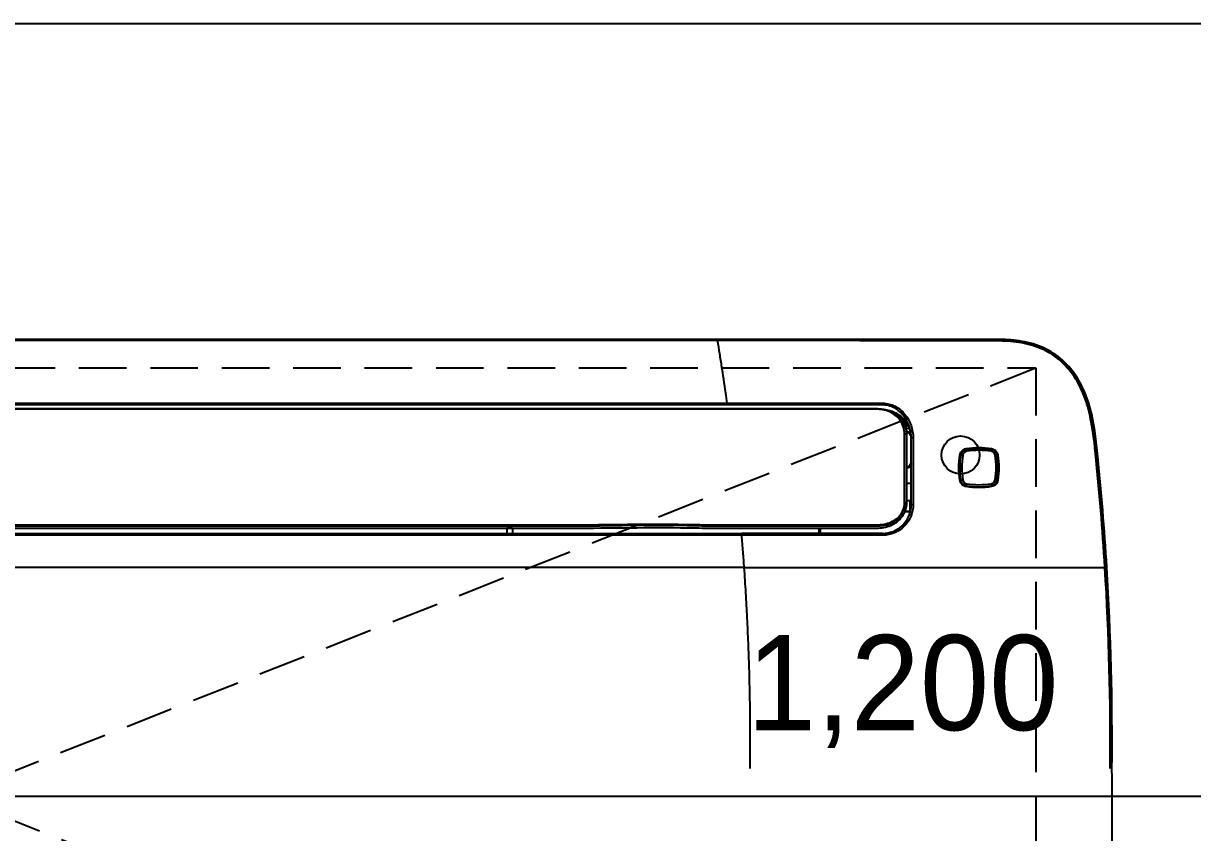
# Model space of a CAD drawing. Header units: millimetres. Extents: x 236955 to 308542, y 30900 to 88969.
# Drawn here: x 300331 to 301068, y 62611 to 63121 of the extents above; entities that cross this region are included whole.
import ezdxf

# ---------------------------------------------------------------- set-up
doc = ezdxf.new("R2010")
doc.units = ezdxf.units.MM
doc.header["$LTSCALE"] = 100
doc.header["$PDMODE"] = 3
doc.linetypes.add('HIDDEN', pattern=[0.375, 0.25, -0.125])
doc.layers.get('DEFPOINTS').update_dxf_attribs({"color": 248})
for name, color, linetype in [('06-LIGHT', 4, 'Continuous'), ('07-DIM WAL', 5, 'Continuous'), ('CEIL-LIGHT', 7, 'Continuous')]:
    doc.layers.add(name, color=color, linetype=linetype)
doc.styles.add('HY 울릉도 L', font='')
doc.styles.get('HY 울릉도 L').set_extended_font_data('HY울릉도L')
doc.dimstyles.new('30', dxfattribs={"dimscale": 30, "dimtxt": 2, "dimasz": 1, "dimexe": 1, "dimexo": 1, "dimgap": 1, "dimtad": 1, "dimdec": 0, "dimrnd": 0.05, "dimdsep": 46, "dimlunit": 6, "dimtxsty": 'HY 울릉도 L', "dimblk": 'ARCHTICK', "dimcen": 2.5, "dimdle": 1, "dimclrd": 133, "dimclre": 133, "dimclrt": 30, "dimadec": 0, "dimazin": 0, "dimtfac": 1, "dimtdec": 0, "dimtix": 1, "dimtmove": 2, "dimatfit": 3, "dimldrblk": 'ARCHTICK', "dimfxl": 1, "dimlwd": -1, "dimlwe": -1, "dimarcsym": 0})

# ---------------------------------------------------------------- blocks, each defined once
blk = doc.blocks.new('*U49')
at = {"color": 8}
for p, q in [((1012.7, 479.97), (207.18, 479.97)), ((207.18, 479.78), (1012.7, 479.78)), ((1012.7, 479.29), (207.18, 479.29)), ((1012.7, 479.78), (1012.7, 479.97)), ((1012.7, 479.29), (1012.7, 479.78)), ((1145.54, 479.97), (1145.54, 479.79)), ((1154.94, 479.97), (1154.94, 479.79)), ((1112.41, 434.49), (1111.51, 434.04)), ((1111.7, 431.74), (1111.7, 431.44)), ((1111.82, 431.44), (1112.48, 431.44)), ((1112.48, 430.94), (1111.86, 430.94)), ((1112.48, 430.94), (1112.48, 431.44)), ((1114.48, 423.99), (1114.78, 423.99)), ((1114.78, 419.99), (1114.48, 419.99)), ((1111.94, 413.04), (1112.48, 413.04)), ((1112.48, 412.54), (1111.94, 412.54)), ((1112.48, 413.04), (1112.48, 412.54)), ((1114.44, 404.24), (1111.94, 404.24)), ((1111.94, 395.24), (1114.44, 395.24)), ((1113.94, 389.66), (1113.94, 394.66)), ((1113.94, 389.3), (1110.8, 389.3)), ((1110.96, 389.66), (1113.94, 389.66)), ((1113.94, 389.3), (1113.94, 389.66)), ((902.07, 380.98), (905.07, 380.98)), ((902.07, 380.98), (902.07, 378)), ((905.07, 380.98), (905.07, 378)), ((1066.14, 377.95), (1066.14, 380.77)), ((1066.64, 380.77), (1066.64, 377.95)), ((194.4, 378), (1025.49, 378)), ((1025.47, 377.02), (194.4, 377.02)), ((1099.94, 377.95), (1100.59, 377.95)), ((1026.79, 360), (193.09, 360))]:
    blk.add_line(p, q, dxfattribs=at)
at = {"color": 1, "linetype": 'HIDDEN'}
for p, q in [((39.94, 14.99), (1179.94, 464.99)), ((1179.94, 14.99), (39.94, 464.99))]:
    blk.add_line(p, q, dxfattribs=at)
at = {"color": 0}
blk.add_line((1212.29, 420), (1212.11, 419.98), dxfattribs=at)
at = {"color": 1, "linetype": 'HIDDEN'}
blk.add_lwpolyline([(1179.94, 464.99), (1179.94, 14.99), (39.94, 14.99), (39.94, 464.99)], close=True, dxfattribs=at)
at = {"color": 1, "ltscale": 5}
blk.add_circle((1140.39, 419.18), 10, dxfattribs=at)
at = {"color": 8, "extrusion": (0, 0, -1)}
for centre, radius, start, end in [((-1099.45, 428), 14.5, 123.35825, 153.40123), ((-1113.3, 434.94), 2, 270, 333.40123), ((-1111.7, 429.24), 2.5, 90, 121.83755), ((-1112.48, 429.44), 2, 90, 136.04762), ((-1111.7, 414.64), 2.5, 230.80075, 270), ((-1112.48, 414.54), 2, 180, 270)]:
    blk.add_arc(centre, radius, start, end, dxfattribs=at)
at = {"color": 8}
for centre, radius, start, end in [((1099.45, 428), 13.5, 26.59877, 31.90304), ((1111.7, 429.24), 2.2, 86.9878, 90), ((1112.48, 429.44), 1.5, 0, 90), ((1113.3, 434.94), 0.5, 206.59877, 270), ((1111.7, 414.64), 2.2, 270, 287.07466), ((1112.48, 414.54), 1.5, 270, 0), ((1114.94, 394.66), 1, 135, 180)]:
    blk.add_arc(centre, radius, start, end, dxfattribs=at)
for centre, major_axis, ratio, start_param, end_param in [((1145.54, 478.79), (0, -1), 0.001772, 1.994298, 3.089233), ((1154.94, 478.79), (0, 1), 0.001929, 5.117994, 6.230825), ((1102.74, 446.21), (-0.5, 0), 0.595918, 0, 1.449973), ((1110.94, 430), (1, 0), 0.211564, 0, 1.531745), ((1139.98, 419.16), (0.494, -0.08), 0.154688, 0, 1.526261), ((1141.46, 418.91), (-0.987, 0.16), 0.15433, 4.652507, 6.076962), ((1143.29, 422.46), (0.08, -0.494), 0.094032, 0, 1.712132), ((1143.53, 420.98), (-0.16, 0.987), 0.107455, 4.844449, 6.283185), ((1156.36, 420.98), (-0.16, -0.987), 0.069084, 1.724652, 3.141593), ((1156.6, 422.46), (-0.08, -0.494), 0.055123, 0, 1.728004), ((1158.42, 418.91), (-0.987, -0.16), 0.118028, 3.276991, 4.597384), ((1159.9, 419.16), (-0.494, -0.08), 0.119995, 4.608145, 6.283185), ((1139.98, 405.84), (-0.494, -0.08), 0.093123, 3.141593, 4.62253), ((1141.46, 406.08), (-0.987, -0.16), 0.09423, 4.607252, 6.074525), ((1158.42, 406.08), (-0.987, 0.16), 0.119638, 3.294614, 4.630175), ((1159.9, 405.84), (0.494, -0.08), 0.113629, 1.4976, 3.141593), ((1143.29, 402.54), (-0.08, -0.494), 0.06114, 1.678256, 3.141593), ((1143.53, 404.01), (-0.16, -0.987), 0.073171, 0, 1.688079), ((1156.36, 404.01), (-0.16, 0.987), 0.114633, 3.172472, 4.795856), ((1156.6, 402.54), (0.08, -0.494), 0.102662, 1.648499, 3.141593), ((1110.94, 394), (1, 0), 0.091087, 0, 1.524136), ((1115.44, 393), (-1, 0), 0.07156, 4.657594, 6.336089), ((1099.44, 377), (0, 1), 0.039572, 4.743067, 6.253409)]:
    blk.add_ellipse(centre, major_axis=major_axis, ratio=ratio, start_param=start_param, end_param=end_param, dxfattribs=at)
at = {"color": 0}
blk.add_ellipse((1211.12, 419.87), major_axis=(0.995, 0.101), ratio=0.077303, start_param=0.052517, end_param=1.433522, dxfattribs=at)
at = {"color": 8}
for points, knots in [([(1145.54, 479.97), (1141.5, 479.97), (1137.45, 479.97), (1117.21, 479.97), (1101.02, 479.97), (1068.63, 479.97), (1052.44, 479.97), (1034.35, 479.97), (1032.45, 479.97), (1024.6, 479.97), (1018.65, 479.97), (1012.7, 479.97)], [0, 0, 0, 0, 0.091413, 0.091413, 0.457066, 0.457066, 0.822718, 0.822718, 0.865652, 0.865652, 1, 1, 1, 1]), ([(1012.82, 479.78), (1028.72, 479.78), (1044.63, 479.78), (1068.63, 479.78), (1076.73, 479.79), (1101.02, 479.79), (1117.21, 479.79), (1137.45, 479.79), (1141.5, 479.79), (1145.54, 479.79)], [0, 0, 0, 0, 0.359547, 0.359547, 0.542533, 0.542533, 0.908507, 0.908507, 1, 1, 1, 1]), ([(1145.54, 479.2), (1144.88, 479.2), (1144.21, 479.2), (1140.88, 479.21), (1138.21, 479.21), (1124.88, 479.23), (1114.21, 479.24), (1092.88, 479.27), (1082.21, 479.27), (1067.88, 479.28), (1064.21, 479.28), (1044.63, 479.29), (1028.72, 479.29), (1012.82, 479.29)], [0, 0, 0, 0, 0.015068, 0.015068, 0.075342, 0.075342, 0.316436, 0.316436, 0.557531, 0.557531, 0.640454, 0.640454, 1, 1, 1, 1]), ([(1017.81, 446.37), (1017.56, 448.15), (1016.61, 454.85), (1015.28, 463.83), (1014.03, 471.81), (1013.32, 476.17), (1013.02, 478.18), (1012.85, 479.29)], [0, 0, 0, 0, 0.156855, 0.590086, 0.806736, 0.893396, 1, 1, 1, 1]), ([(1154.94, 479.97), (1153.93, 479.97), (1152.92, 479.97), (1150.85, 479.97), (1149.78, 479.97), (1147.66, 479.97), (1146.6, 479.97), (1145.54, 479.97)], [0, 0, 0, 0, 0.32301, 0.32301, 0.661505, 0.661505, 1, 1, 1, 1]), ([(1145.54, 479.79), (1146.55, 479.79), (1147.57, 479.79), (1149.64, 479.79), (1150.7, 479.79), (1151.81, 479.79), (1151.86, 479.79), (1152.92, 479.79), (1153.93, 479.79), (1154.94, 479.79)], [0, 0, 0, 0, 0.32301, 0.32301, 0.661505, 0.661505, 0.67699, 0.67699, 1, 1, 1, 1]), ([(1154.94, 479.19), (1154.28, 479.19), (1153.61, 479.19), (1150.48, 479.19), (1148.01, 479.2), (1145.54, 479.2)], [0, 0, 0, 0, 0.21279, 0.21279, 1, 1, 1, 1]), ([(1212.29, 420), (1211.48, 427.91), (1210.57, 435.83), (1207.44, 447.38), (1206.12, 451.11), (1202.71, 458.23), (1200.59, 461.65), (1195.53, 467.72), (1192.55, 470.42), (1185.92, 474.76), (1182.29, 476.4), (1174.63, 478.7), (1170.74, 479.32), (1162.88, 479.96), (1158.91, 479.97), (1154.94, 479.97)], [0, 0, 0, 0, 0.25, 0.25, 0.375, 0.375, 0.5, 0.5, 0.625, 0.625, 0.75, 0.75, 0.875, 0.875, 1, 1, 1, 1]), ([(1154.94, 479.79), (1158.91, 479.79), (1162.89, 479.78), (1170.76, 479.14), (1174.71, 478.5), (1182.33, 476.19), (1185.92, 474.56), (1192.57, 470.18), (1195.48, 467.52), (1200.52, 461.44), (1202.61, 458.04), (1205.99, 450.95), (1207.32, 447.18), (1210.41, 435.72), (1211.31, 427.82), (1212.11, 419.98)], [0, 0, 0, 0, 0.125, 0.125, 0.25, 0.25, 0.375, 0.375, 0.5, 0.5, 0.625, 0.625, 0.75, 0.75, 1, 1, 1, 1]), ([(1211.25, 419.96), (1210.45, 427.75), (1209.55, 435.51), (1206.51, 446.82), (1205.21, 450.54), (1201.9, 457.55), (1199.85, 460.91), (1194.9, 466.94), (1192.04, 469.58), (1185.5, 473.94), (1181.97, 475.56), (1174.45, 477.86), (1170.56, 478.5), (1162.79, 479.16), (1158.87, 479.18), (1154.94, 479.19)], [0, 0, 0, 0, 0.25, 0.25, 0.375, 0.375, 0.5, 0.5, 0.625, 0.625, 0.75, 0.75, 0.875, 0.875, 1, 1, 1, 1]), ([(202.07, 446.37), (210.7, 446.36), (219.34, 446.37), (234.17, 446.37), (240.37, 446.37), (252.76, 446.37), (258.96, 446.37), (277.55, 446.37), (289.94, 446.37), (308.53, 446.37), (314.73, 446.37), (327.12, 446.37), (333.32, 446.37), (351.91, 446.37), (364.31, 446.37), (382.9, 446.37), (389.09, 446.37), (401.49, 446.37), (407.68, 446.37), (420.08, 446.37), (426.28, 446.37), (444.87, 446.37), (457.26, 446.37), (475.85, 446.37), (742.05, 446.37), (754.44, 446.37), (760.64, 446.37), (779.23, 446.37), (791.62, 446.37), (810.21, 446.37), (816.41, 446.37), (828.81, 446.37), (835, 446.37), (853.59, 446.37), (865.99, 446.37), (884.58, 446.37), (890.78, 446.37), (903.17, 446.37), (909.37, 446.37), (921.76, 446.37), (927.96, 446.37), (946.55, 446.37), (958.94, 446.37), (977.53, 446.37), (983.73, 446.37), (996.12, 446.37), (1002.32, 446.37), (1011.62, 446.37), (1014.71, 446.37), (1017.81, 446.37)], [0, 0, 0, 0, 0.046607, 0.046607, 0.08006, 0.08006, 0.113512, 0.113512, 0.180417, 0.180417, 0.213869, 0.213869, 0.247322, 0.247322, 0.314226, 0.314226, 0.347679, 0.347679, 0.381131, 0.381131, 0.414583, 0.414583, 0.481488, 0.481488, 0.514941, 0.514941, 0.548393, 0.548393, 0.615298, 0.615298, 0.64875, 0.64875, 0.682202, 0.682202, 0.749107, 0.749107, 0.78256, 0.78256, 0.816012, 0.816012, 0.849464, 0.849464, 0.916369, 0.916369, 0.949821, 0.949821, 0.983274, 0.983274, 1, 1, 1, 1]), ([(1017.81, 445.48), (1014.71, 445.48), (1011.62, 445.48), (1002.32, 445.48), (996.12, 445.48), (983.73, 445.48), (977.53, 445.48), (958.94, 445.48), (946.55, 445.48), (927.96, 445.48), (921.76, 445.48), (909.37, 445.48), (903.17, 445.48), (890.78, 445.48), (884.58, 445.48), (865.99, 445.49), (853.59, 445.49), (835, 445.49), (828.81, 445.49), (816.41, 445.48), (810.21, 445.48), (791.62, 445.48), (779.23, 445.48), (760.64, 445.48), (754.44, 445.48), (742.05, 445.48), (475.85, 445.48), (457.26, 445.48), (444.87, 445.48), (426.28, 445.49), (420.08, 445.49), (407.68, 445.49), (401.49, 445.49), (389.09, 445.49), (382.9, 445.49), (364.31, 445.49), (351.91, 445.49), (333.32, 445.49), (327.12, 445.49), (314.73, 445.49), (308.53, 445.49), (289.94, 445.48), (277.55, 445.48), (258.96, 445.48), (252.76, 445.48), (240.37, 445.48), (234.17, 445.48), (219.34, 445.49), (210.71, 445.48), (202.08, 445.48)], [0, 0, 0, 0, 0.016728, 0.016728, 0.05018, 0.05018, 0.083633, 0.083633, 0.150538, 0.150538, 0.183991, 0.183991, 0.217444, 0.217444, 0.250897, 0.250897, 0.317803, 0.317803, 0.351255, 0.351255, 0.384708, 0.384708, 0.451614, 0.451614, 0.485067, 0.485067, 0.51852, 0.51852, 0.585425, 0.585425, 0.618878, 0.618878, 0.652331, 0.652331, 0.685784, 0.685784, 0.752689, 0.752689, 0.786142, 0.786142, 0.819595, 0.819595, 0.886501, 0.886501, 0.919954, 0.919954, 0.953407, 0.953407, 1, 1, 1, 1]), ([(371.17, 443.58), (452.63, 443.58), (794.09, 443.58), (916.28, 443.58), (957.01, 443.6), (1018.1, 443.58), (1038.47, 443.59), (1069.01, 443.59), (1079.18, 443.6), (1091.91, 443.6), (1094.45, 443.66), (1099.54, 443.49), (1102.08, 442.97), (1106.57, 440.78), (1108.54, 439.13), (1111.24, 434.97), (1111.94, 432.5), (1111.94, 430)], [0, 0, 0, 0, 0.5, 0.5, 0.75, 0.75, 0.875, 0.875, 0.9375, 0.9375, 0.953125, 0.953125, 0.96875, 0.96875, 0.984375, 0.984375, 1, 1, 1, 1]), ([(1110.98, 430.21), (1110.98, 432.71), (1110.22, 435.17), (1107.41, 439.27), (1105.38, 440.89), (1101.93, 442.41), (1100.7, 442.77), (1098.22, 443.18), (1096.95, 443.22), (1093.14, 443.23), (1090.6, 443.22), (1077.92, 443.22), (1067.77, 443.21), (1037.31, 443.2), (1017.01, 443.2), (956.08, 443.21), (915.47, 443.2), (793.63, 443.21), (452.4, 443.21), (371.17, 443.21)], [0, 0, 0, 0, 0.015625, 0.015625, 0.03125, 0.03125, 0.039062, 0.039062, 0.046875, 0.046875, 0.0625, 0.0625, 0.125, 0.125, 0.25, 0.25, 0.5, 0.5, 1, 1, 1, 1]), ([(1017.81, 446.37), (1035.94, 446.37), (1054.08, 446.38), (1076.74, 446.37), (1081.27, 446.37), (1088.07, 446.37), (1090.34, 446.38), (1094.87, 446.38), (1097.13, 446.42), (1101.66, 446.34), (1103.93, 445.81), (1107.97, 443.77), (1109.72, 442.28), (1113.99, 437.05), (1115.47, 432.68), (1115.49, 428.19)], [0, 0, 0, 0, 0.5, 0.5, 0.625, 0.625, 0.6875, 0.6875, 0.75, 0.75, 0.8125, 0.8125, 0.875, 0.875, 1, 1, 1, 1]), ([(1114.44, 428), (1114.43, 432.36), (1112.9, 436.76), (1108.63, 441.95), (1106.86, 443.4), (1103.83, 444.79), (1102.77, 445.13), (1100.54, 445.52), (1099.42, 445.51), (1089.36, 445.45), (1080.42, 445.49), (1053.59, 445.49), (1035.7, 445.49), (1017.81, 445.48)], [0, 0, 0, 0, 0.125, 0.125, 0.1875, 0.1875, 0.21875, 0.21875, 0.25, 0.25, 0.5, 0.5, 1, 1, 1, 1]), ([(1102.36, 442.71), (1103.3, 442.53), (1106.14, 441.68), (1110.32, 438.9), (1113.1, 434.72), (1113.97, 431.88), (1114.16, 430.91), (1114.16, 430.9)], [0, 0, 0, 0, 0.160215, 0.495467, 0.830718, 0.998344, 1, 1, 1, 1]), ([(1140.01, 419.23), (1140.06, 419.54), (1140.15, 419.84), (1140.44, 420.54), (1140.69, 420.94), (1141.29, 421.6), (1141.65, 421.89), (1142.44, 422.32), (1142.88, 422.47), (1143.32, 422.54)], [0, 0, 0, 0, 0.18724, 0.18724, 0.459979, 0.459979, 0.729931, 0.729931, 1, 1, 1, 1]), ([(1140.47, 419.07), (1140.54, 419.46), (1140.67, 419.85), (1141.05, 420.55), (1141.31, 420.86), (1141.9, 421.39), (1142.25, 421.61), (1142.86, 421.85), (1143.11, 421.92), (1143.37, 421.97)], [0, 0, 0, 0, 0.274287, 0.274287, 0.548482, 0.548482, 0.823328, 0.823328, 1, 1, 1, 1]), ([(1143.37, 421.97), (1142.98, 421.91), (1142.59, 421.77), (1141.91, 421.4), (1141.59, 421.15), (1141.07, 420.57), (1140.85, 420.23), (1140.59, 419.61), (1140.52, 419.35), (1140.47, 419.08)], [0, 0, 0, 0, 0.269856, 0.269856, 0.539874, 0.539874, 0.812749, 0.812749, 1, 1, 1, 1]), ([(1143.61, 421.13), (1143.43, 421.1), (1143.25, 421.05), (1142.81, 420.87), (1142.56, 420.72), (1142.14, 420.34), (1141.96, 420.11), (1141.68, 419.61), (1141.59, 419.34), (1141.54, 419.05)], [0, 0, 0, 0, 0.176162, 0.176162, 0.450777, 0.450777, 0.725271, 0.725271, 1, 1, 1, 1]), ([(1158.52, 419.05), (1158.48, 419.25), (1158.43, 419.45), (1158.23, 419.9), (1158.08, 420.14), (1157.7, 420.54), (1157.48, 420.72), (1156.99, 420.98), (1156.72, 421.07), (1156.45, 421.12)], [0, 0, 0, 0, 0.20016, 0.20016, 0.466664, 0.466664, 0.733444, 0.733444, 1, 1, 1, 1]), ([(1159.41, 419.08), (1159.35, 419.46), (1159.22, 419.84), (1158.85, 420.53), (1158.6, 420.84), (1158.02, 421.37), (1157.68, 421.59), (1157.06, 421.85), (1156.79, 421.92), (1156.52, 421.97)], [0, 0, 0, 0, 0.270507, 0.270507, 0.540882, 0.540882, 0.809012, 0.809012, 1, 1, 1, 1]), ([(1156.64, 422.54), (1156.95, 422.48), (1157.26, 422.39), (1157.97, 422.1), (1158.35, 421.85), (1159.02, 421.25), (1159.3, 420.88), (1159.73, 420.1), (1159.87, 419.66), (1159.95, 419.22)], [0, 0, 0, 0, 0.190979, 0.190979, 0.459227, 0.459227, 0.72967, 0.72967, 1, 1, 1, 1]), ([(1143.32, 402.59), (1143.01, 402.64), (1142.69, 402.73), (1141.99, 403.03), (1141.6, 403.28), (1140.94, 403.88), (1140.66, 404.24), (1140.23, 405.02), (1140.09, 405.46), (1140.02, 405.9)], [0, 0, 0, 0, 0.192917, 0.192917, 0.461062, 0.461062, 0.730544, 0.730544, 1, 1, 1, 1]), ([(1140.78, 404.95), (1140.76, 405), (1140.73, 405.05), (1140.6, 405.36), (1140.52, 405.64), (1140.47, 405.92)], [0, 0, 0, 0, 0.160192, 0.160192, 1, 1, 1, 1]), ([(1140.47, 405.92), (1140.53, 405.54), (1140.66, 405.16), (1141.04, 404.48), (1141.28, 404.16), (1141.86, 403.63), (1142.2, 403.42), (1142.81, 403.16), (1143.09, 403.08), (1143.37, 403.03)], [0, 0, 0, 0, 0.269491, 0.269491, 0.538893, 0.538893, 0.807005, 0.807005, 1, 1, 1, 1]), ([(1141.55, 406.19), (1141.58, 405.99), (1141.64, 405.79), (1141.83, 405.35), (1141.98, 405.11), (1142.36, 404.7), (1142.58, 404.52), (1143.07, 404.26), (1143.34, 404.16), (1143.62, 404.12)], [0, 0, 0, 0, 0.196332, 0.196332, 0.463832, 0.463832, 0.732023, 0.732023, 1, 1, 1, 1]), ([(1156.46, 404.12), (1156.64, 404.15), (1156.83, 404.2), (1157.27, 404.38), (1157.51, 404.53), (1157.93, 404.91), (1158.11, 405.14), (1158.38, 405.63), (1158.48, 405.91), (1158.52, 406.19)], [0, 0, 0, 0, 0.18135, 0.18135, 0.454723, 0.454723, 0.727257, 0.727257, 1, 1, 1, 1]), ([(1159.41, 405.92), (1159.35, 405.53), (1159.22, 405.15), (1158.84, 404.45), (1158.58, 404.14), (1158, 403.61), (1157.65, 403.39), (1157.04, 403.14), (1156.78, 403.07), (1156.52, 403.03)], [0, 0, 0, 0, 0.27265, 0.27265, 0.545024, 0.545024, 0.818429, 0.818429, 1, 1, 1, 1]), ([(1156.52, 403.03), (1156.91, 403.09), (1157.29, 403.23), (1157.98, 403.6), (1158.3, 403.86), (1158.82, 404.44), (1159.04, 404.79), (1159.29, 405.4), (1159.37, 405.66), (1159.41, 405.92)], [0, 0, 0, 0, 0.27172, 0.27172, 0.543505, 0.543505, 0.816363, 0.816363, 1, 1, 1, 1]), ([(1159.95, 405.89), (1159.9, 405.59), (1159.82, 405.29), (1159.53, 404.59), (1159.28, 404.2), (1158.68, 403.53), (1158.32, 403.24), (1157.53, 402.81), (1157.09, 402.66), (1156.64, 402.58)], [0, 0, 0, 0, 0.183724, 0.183724, 0.456559, 0.456559, 0.728262, 0.728262, 1, 1, 1, 1]), ([(371.17, 382.51), (452.2, 382.51), (793.24, 382.51), (894.53, 382.5), (914.79, 382.49), (945.18, 382.48), (955.31, 382.67), (975.56, 382.86), (985.69, 382.89), (998.35, 382.72), (1000.89, 382.69), (1005.95, 382.56), (1008.48, 382.47), (1016.08, 382.52), (1021.14, 382.49), (1036.33, 382.51), (1046.46, 382.51), (1066.72, 382.51), (1076.84, 382.51), (1089.5, 382.52), (1092.03, 382.52), (1095.82, 382.52), (1097.09, 382.49), (1099.61, 382.7), (1100.86, 382.92), (1104.44, 384.02), (1106.69, 385.31), (1110.04, 389.12), (1110.99, 391.55), (1110.99, 394.09)], [0, 0, 0, 0, 0.5, 0.5, 0.625, 0.625, 0.6875, 0.6875, 0.75, 0.75, 0.765625, 0.765625, 0.78125, 0.78125, 0.8125, 0.8125, 0.875, 0.875, 0.9375, 0.9375, 0.953125, 0.953125, 0.960937, 0.960937, 0.96875, 0.96875, 0.984375, 0.984375, 1, 1, 1, 1]), ([(1111.94, 394), (1111.94, 391.49), (1111.07, 388.97), (1107.87, 385.07), (1105.66, 383.68), (1100.96, 382.01), (1098.4, 381.75), (1093.32, 381.79), (1090.79, 381.78), (1078.1, 381.77), (1067.94, 381.77), (1047.63, 381.77), (1037.48, 381.77), (1022.24, 381.76), (1017.16, 381.78), (1007.01, 381.73), (1001.93, 381.96), (986.7, 382.2), (976.54, 382.18), (956.22, 381.97), (946.06, 381.75), (915.59, 381.75), (895.27, 381.76), (793.7, 381.77), (452.43, 381.77), (371.17, 381.77)], [0, 0, 0, 0, 0.015625, 0.015625, 0.03125, 0.03125, 0.046875, 0.046875, 0.0625, 0.0625, 0.125, 0.125, 0.1875, 0.1875, 0.21875, 0.21875, 0.25, 0.25, 0.3125, 0.3125, 0.375, 0.375, 0.5, 0.5, 1, 1, 1, 1]), ([(371.17, 380.77), (452.5, 380.77), (793.84, 380.77), (895.51, 380.76), (915.85, 380.75), (946.35, 380.75), (956.52, 380.9), (976.85, 381.05), (987.02, 381.06), (1002.27, 380.89), (1007.35, 380.74), (1017.52, 380.78), (1022.6, 380.75), (1037.85, 380.77), (1048.02, 380.77), (1068.35, 380.77), (1078.51, 380.78), (1091.22, 380.78), (1093.76, 380.76), (1097.56, 380.81), (1098.83, 380.88), (1101.33, 381.34), (1102.58, 381.71), (1106.08, 383.21), (1108.18, 384.76), (1110.42, 387.88), (1110.98, 389.01), (1111.75, 391.43), (1111.94, 392.73), (1111.94, 394)], [0, 0, 0, 0, 0.5, 0.5, 0.625, 0.625, 0.6875, 0.6875, 0.75, 0.75, 0.78125, 0.78125, 0.8125, 0.8125, 0.875, 0.875, 0.9375, 0.9375, 0.953125, 0.953125, 0.960938, 0.960938, 0.96875, 0.96875, 0.984375, 0.984375, 0.992188, 0.992188, 1, 1, 1, 1]), ([(1099.44, 378), (1103.21, 378), (1106.92, 379.47), (1112.69, 384.83), (1114.46, 388.91), (1114.44, 393)], [0, 0, 0, 0, 0.477397, 0.477397, 1, 1, 1, 1]), ([(1115.5, 393.07), (1115.5, 390.96), (1115.08, 388.88), (1113.48, 385), (1112.29, 383.22), (1107.87, 378.78), (1103.72, 377.03), (1099.48, 377.03)], [0, 0, 0, 0, 0.25, 0.25, 0.5, 0.5, 1, 1, 1, 1]), ([(1026.79, 360), (1026.59, 362.73), (1026.18, 368.4), (1025.71, 374.07), (1025.47, 377.02)], [0, 0, 0, 0, 0.480429, 1, 1, 1, 1]), ([(1026.79, 360), (1034.87, 360), (1051.02, 360), (1075.24, 360), (1099.46, 360), (1123.66, 360), (1147.83, 360), (1171.96, 360), (1192.01, 360), (1206, 360), (1212.72, 360), (1215.44, 360), (1216.17, 360)], [0, 0, 0, 0, 0.127521, 0.255042, 0.382563, 0.510084, 0.637605, 0.765126, 0.892647, 0.956407, 0.988287, 1, 1, 1, 1]), ([(1216.17, 360), (1216.17, 360), (1216.17, 360), (1216.17, 360.05), (1216.17, 360.1), (1216.16, 360.14)], [0, 0, 0, 0, 0.00042, 0.00042, 1, 1, 1, 1])]:
    blk.add_open_spline(points, degree=3, knots=knots, dxfattribs=at)
for points, degree in [([(1012.7, 479.78), (1012.74, 479.78), (1012.78, 479.78), (1012.82, 479.78)], 3), ([(1012.85, 479.29), (1012.8, 479.29), (1012.75, 479.29), (1012.7, 479.29)], 3), ([(1012.83, 479.29), (1012.83, 479.57), (1012.83, 479.77), (1012.83, 479.78)], 3), ([(1017.81, 446.37), (1017.81, 446.07), (1017.81, 445.73), (1017.81, 445.48)], 3), ([(1110.99, 394.09), (1110.99, 406.24), (1110.98, 418.29), (1110.98, 430.21)], 3), ([(1111.94, 430), (1111.94, 418.12), (1111.94, 406.11), (1111.94, 394)], 3), ([(1115.49, 428.19), (1114.95, 428.19), (1114.44, 428.1), (1114.44, 428)], 3), ([(1114.44, 393), (1114.44, 404.75), (1114.44, 416.42), (1114.44, 428)], 3), ([(1115.49, 428.19), (1115.49, 416.58), (1115.5, 404.85), (1115.5, 393.07)], 3), ([(1140.02, 405.9), (1139.29, 410.36), (1139.3, 414.8), (1140.01, 419.23)], 3), ([(1140.47, 419.08), (1139.76, 414.71), (1139.76, 410.33), (1140.47, 405.92)], 3), ([(1141.54, 419.05), (1140.85, 414.78), (1140.85, 410.5), (1141.55, 406.19)], 3), ([(1142.77, 421.96), (1142.95, 422.01), (1143.14, 422.06), (1143.32, 422.11)], 3), ([(1143.32, 422.54), (1147.75, 423.26), (1152.19, 423.26), (1156.64, 422.54)], 3), ([(1143.37, 421.97), (1143.32, 422.11)], 1), ([(1143.37, 421.97), (1147.74, 422.68), (1152.13, 422.68), (1156.52, 421.97)], 3), ([(1156.52, 421.97), (1152.13, 422.68), (1147.74, 422.68), (1143.37, 421.97)], 3), ([(1156.45, 421.12), (1152.16, 421.82), (1147.88, 421.82), (1143.61, 421.13)], 3), ([(1156.52, 421.97), (1156.85, 421.91), (1157.18, 421.81), (1157.48, 421.66)], 3), ([(1158.52, 406.19), (1159.22, 410.47), (1159.22, 414.76), (1158.52, 419.05)], 3), ([(1159.41, 419.65), (1159.47, 419.46), (1159.51, 419.27), (1159.56, 419.08)], 3), ([(1159.41, 405.92), (1160.12, 410.31), (1160.12, 414.69), (1159.41, 419.08)], 3), ([(1159.95, 419.22), (1160.67, 414.78), (1160.67, 410.34), (1159.95, 405.89)], 3), ([(1216.16, 360.14), (1214.93, 380.14), (1213.3, 400.09), (1211.25, 419.96)], 3), ([(1212.11, 419.98), (1214.14, 400.12), (1215.77, 380.16), (1216.99, 360.17)], 3), ([(1217.18, 360.02), (1215.95, 380.06), (1214.32, 400.08), (1212.29, 420)], 3), ([(1156.64, 402.58), (1152.21, 401.86), (1147.77, 401.86), (1143.32, 402.59)], 3), ([(1143.37, 403.03), (1147.76, 402.32), (1152.14, 402.32), (1156.52, 403.03)], 3), ([(1143.62, 404.12), (1147.91, 403.42), (1152.18, 403.42), (1156.46, 404.12)], 3), ([(1025.49, 378), (1025.49, 377.99), (1025.49, 377.53), (1025.49, 377.02)], 3), ([(1099.48, 377.03), (1074.83, 377.03), (1050.16, 377.02), (1025.49, 377.02)], 3), ([(1099.44, 378), (1074.83, 378), (1050.2, 378), (1025.57, 378)], 3), ([(1029.85, 254.41), (1030.49, 307.21), (1026.79, 360)], 2), ([(1216.99, 360.17), (1216.97, 360.18), (1216.6, 360.17), (1216.16, 360.14)], 3), ([(1217, 360.03), (1216.98, 360.04), (1216.61, 360.03), (1216.17, 360)], 3), ([(1218.86, 254.4), (1219.24, 289.62), (1218.33, 324.85), (1216.17, 360)], 3), ([(1217.12, 360.07), (1217.08, 360.1), (1217.03, 360.14), (1216.99, 360.17)], 3), ([(1216.99, 360.17), (1216.99, 360.13), (1217, 360.08), (1217, 360.03)], 3), ([(1217, 360.03), (1219.15, 324.77), (1220.04, 289.45), (1219.66, 254.12)], 3), ([(1217.12, 360.07), (1217.14, 360.05), (1217.16, 360.03), (1217.18, 360.02)], 3), ([(1219.83, 194), (1220.22, 289.36), (1219.33, 324.73), (1217.18, 360.02)], 3)]:
    blk.add_open_spline(points, degree=degree, dxfattribs=at)
blk = doc.blocks.new('_ArchTick')
at = {"color": 0, "linetype": 'ByBlock', "const_width": 0.15}
blk.add_lwpolyline([(-0.5, -0.5), (0.5, 0.5)], dxfattribs=at)
blk = doc.blocks.new('*D115')
at = {"layer": '07-DIM WAL', "color": 133}
for p, q in [((300285.11, 62664.27), (300285.11, 62664.27)), ((301485.11, 62664.27), (301485.11, 62664.27)), ((300255.11, 62634.27), (301515.11, 62634.27))]:
    blk.add_line(p, q, dxfattribs=at)
at = {"layer": 'DEFPOINTS', "color": 0}
for p in [(300285.11, 62634.27), (301485.11, 62634.27), (301485.11, 62634.27)]:
    blk.add_point(p, dxfattribs=at)
at = {"layer": '07-DIM WAL', "color": 133, "xscale": 30, "yscale": 30, "zscale": 30, "rotation": 180}
blk.add_blockref('_ArchTick', (300285.11, 62634.27), dxfattribs=at)
at = {"layer": '07-DIM WAL', "color": 133, "xscale": 30, "yscale": 30, "zscale": 30}
blk.add_blockref('_ArchTick', (301485.11, 62634.27), dxfattribs=at)
at = {"layer": '07-DIM WAL', "color": 30, "insert": (300885.11, 62700.21), "char_height": 60, "attachment_point": 5, "style": 'HY 울릉도 L'}
blk.add_mtext('1,200', dxfattribs=at)

msp = doc.modelspace()

# ---------------------------------------------------------------- linework, layer by layer
at = {"layer": 'CEIL-LIGHT'}
msp.add_line((298039.61, 63121.5), (302530.61, 63121.5), dxfattribs=at)

# ---------------------------------------------------------------- block references
at = {"layer": '06-LIGHT', "xscale": 1.2, "yscale": 1.2, "zscale": 1.2}
msp.add_blockref('*U49', (299553.18, 62346.29), dxfattribs=at)

# ---------------------------------------------------------------- dimensions: what is measured, and where the dimension line sits
at = {"layer": '07-DIM WAL'}
dim = msp.add_linear_dim(base=(301485.11, 62634.27), p1=(300285.11, 62634.27), p2=(301485.11, 62634.27), dimstyle='30', dxfattribs=at)
dim.commit()
dim.dimension.update_dxf_attribs({"geometry": '*D115', "text_midpoint": (300885.11, 62700.21)})

doc.saveas('drawing.dxf')
